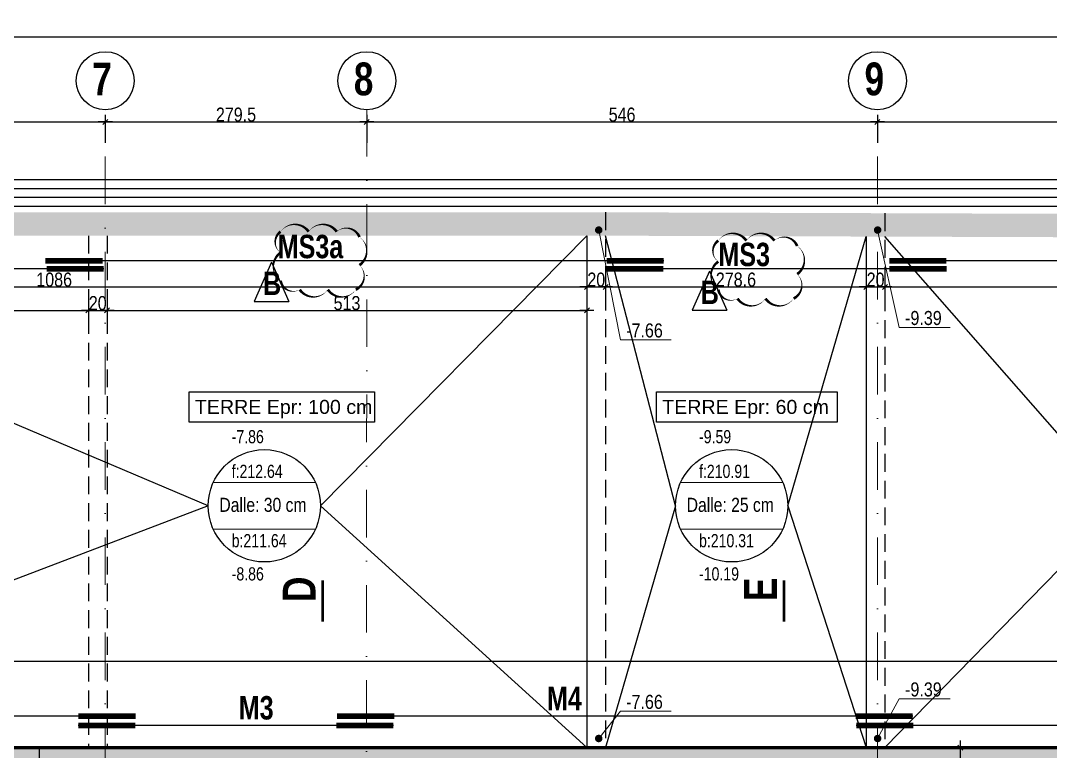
# Model space of a CAD drawing. Header units: millimetres. Extents: x -22 to 27383, y -3644 to 590.
# Drawn here: x 18424 to 19525, y -246 to 535 of the extents above; entities that cross this region are included whole.
import ezdxf
from ezdxf.enums import TextEntityAlignment as Align

# ---------------------------------------------------------------- set-up
doc = ezdxf.new("R2010")
doc.units = ezdxf.units.MM
doc.linetypes.add('CACHEX2', pattern=[19.05, 12.7, -6.35])
doc.linetypes.add('TIRETPTX2', pattern=[50.8, 25.4, -12.7, 0, -12.7])
for name, color, linetype in [('01_cote_gen', 4, 'Continuous'), ('01_linteaux', 2, 'Continuous'), ('01_murs_sup', 2, 'CACHEX2'), ('01_poch_murs', 253, 'Continuous'), ('01_texte', 230, 'Continuous'), ('AA_COTES', 2, 'Continuous')]:
    doc.layers.add(name, color=color, linetype=linetype)
doc.layers.add('01_murs_coup', color=5, linetype='Continuous', lineweight=60)
doc.layers.add('01_tram_axes', color=2, linetype='TIRETPTX2', lineweight=9)
doc.styles.add('Arial Narrow', font='ARIALN.TTF')
doc.styles.add('Eurostile', font='')
doc.styles.add('impact', font='impact.ttf')
doc.styles.add('MATTE_TXT', font='arial.ttf')
doc.styles.add('STYLE2', font='ARIALN.TTF')
doc.styles.get('Eurostile').set_extended_font_data('Eurostile')
doc.dimstyles.new('JB50', dxfattribs={"dimscale": 0.1, "dimtxt": 150, "dimasz": 15, "dimexe": 0.1, "dimexo": 0.1, "dimgap": 0.09, "dimtad": 1, "dimdec": 1, "dimdsep": 46, "dimtxsty": 'STYLE2', "dimblk1": 'BOND_G', "dimblk2": 'BOND_D', "dimsah": 1, "dimcen": 1.5, "dimdle": 0.01, "dimse1": 1, "dimse2": 1, "dimclrd": 4, "dimclre": 2, "dimclrt": 6, "dimazin": 2, "dimtfac": 2.333333, "dimtdec": 1, "dimtix": 1, "dimtmove": 2, "dimatfit": 3, "dimldrblk": 'BOND_G', "dimfxl": 1, "dimtolj": 1, "dimtzin": 0, "dimarcsym": 0})
pattern_1 = [(180, (2724.631, -511.1), (-2e-15, -9.525), [])]

# ---------------------------------------------------------------- blocks, each defined once
blk = doc.blocks.new('BOND_G')
at = {"layer": 'AA_COTES', "color": 0}
for p, q in [((0, -5), (0, 15)), ((5, 0), (-5, 0)), ((1.77, 1.77), (-1.77, -1.77))]:
    blk.add_line(p, q, dxfattribs=at)
blk = doc.blocks.new('BOND_D')
at = {"layer": 'AA_COTES', "color": 0}
for p, q in [((5, 0), (-5, 0)), ((-1.77, -1.77), (1.77, 1.77)), ((0, 5), (0, -15))]:
    blk.add_line(p, q, dxfattribs=at)
blk = doc.blocks.new('*D567')
at = {"layer": '01_cote_gen', "color": 4, "lineweight": -2, "transparency": 16777216}
blk.add_line((19341.8, 426.7), (19872.8, 426.7), dxfattribs=at)
at = {"layer": 'Defpoints', "color": 0, "transparency": 16777216}
for p in [(19340.3, 437), (19874.3, 437), (19874.3, 426.7)]:
    blk.add_point(p, dxfattribs=at)
at = {"layer": '01_cote_gen', "color": 4, "lineweight": -2, "transparency": 16777216, "xscale": 1.5, "yscale": 1.5, "zscale": 1.5, "rotation": 180}
blk.add_blockref('BOND_G', (19340.3, 426.7), dxfattribs=at)
at = {"layer": '01_cote_gen', "color": 4, "lineweight": -2, "transparency": 16777216, "xscale": 1.5, "yscale": 1.5, "zscale": 1.5}
blk.add_blockref('BOND_D', (19874.3, 426.7), dxfattribs=at)
at = {"layer": '01_cote_gen', "color": 6, "transparency": 16777216, "insert": (19607.3, 434.4), "char_height": 15, "attachment_point": 5, "style": 'STYLE2'}
blk.add_mtext('\\A1;534', dxfattribs=at)
blk = doc.blocks.new('*D568')
at = {"layer": '01_cote_gen', "color": 4, "lineweight": -2, "transparency": 16777216}
blk.add_line((18795.8, 426.7), (19338.8, 426.7), dxfattribs=at)
at = {"layer": 'Defpoints', "color": 0, "transparency": 16777216}
for p in [(19340.3, 426.7), (18794.3, 404.2), (19340.3, 397.5)]:
    blk.add_point(p, dxfattribs=at)
at = {"layer": '01_cote_gen', "color": 4, "lineweight": -2, "transparency": 16777216, "xscale": 1.5, "yscale": 1.5, "zscale": 1.5, "rotation": 180}
blk.add_blockref('BOND_G', (18794.3, 426.7), dxfattribs=at)
at = {"layer": '01_cote_gen', "color": 4, "lineweight": -2, "transparency": 16777216, "xscale": 1.5, "yscale": 1.5, "zscale": 1.5}
blk.add_blockref('BOND_D', (19340.3, 426.7), dxfattribs=at)
at = {"layer": '01_cote_gen', "color": 6, "transparency": 16777216, "insert": (19067.3, 434.4), "char_height": 15, "attachment_point": 5, "style": 'STYLE2'}
blk.add_mtext('\\A1;546', dxfattribs=at)
blk = doc.blocks.new('*D1461')
at = {"layer": '01_cote_gen', "color": 4, "lineweight": -2, "transparency": 16777216}
blk.add_line((17937.3, 426.7), (18513.3, 426.7), dxfattribs=at)
at = {"layer": 'Defpoints', "color": 0, "transparency": 16777216}
for p in [(18514.8, 426.7), (17935.8, 340.7), (18514.8, 340.7)]:
    blk.add_point(p, dxfattribs=at)
at = {"layer": '01_cote_gen', "color": 4, "lineweight": -2, "transparency": 16777216, "xscale": 1.5, "yscale": 1.5, "zscale": 1.5, "rotation": 180}
blk.add_blockref('BOND_G', (17935.8, 426.7), dxfattribs=at)
at = {"layer": '01_cote_gen', "color": 4, "lineweight": -2, "transparency": 16777216, "xscale": 1.5, "yscale": 1.5, "zscale": 1.5}
blk.add_blockref('BOND_D', (18514.8, 426.7), dxfattribs=at)
at = {"layer": '01_cote_gen', "color": 6, "transparency": 16777216, "insert": (18225.3, 434.4), "char_height": 15, "attachment_point": 5, "style": 'STYLE2'}
blk.add_mtext('\\A1;579', dxfattribs=at)
blk = doc.blocks.new('*D1463')
at = {"layer": '01_cote_gen', "color": 4, "lineweight": -2, "transparency": 16777216}
blk.add_line((18516.3, 426.7), (18792.8, 426.7), dxfattribs=at)
at = {"layer": 'Defpoints', "color": 0, "transparency": 16777216}
for p in [(18794.3, 426.7), (18514.8, 414.7), (18794.3, 414.7)]:
    blk.add_point(p, dxfattribs=at)
at = {"layer": '01_cote_gen', "color": 4, "lineweight": -2, "transparency": 16777216, "xscale": 1.5, "yscale": 1.5, "zscale": 1.5, "rotation": 180}
blk.add_blockref('BOND_G', (18514.8, 426.7), dxfattribs=at)
at = {"layer": '01_cote_gen', "color": 4, "lineweight": -2, "transparency": 16777216, "xscale": 1.5, "yscale": 1.5, "zscale": 1.5}
blk.add_blockref('BOND_D', (18794.3, 426.7), dxfattribs=at)
at = {"layer": '01_cote_gen', "color": 6, "transparency": 16777216, "insert": (18654.5, 434.4), "char_height": 15, "attachment_point": 5, "style": 'STYLE2'}
blk.add_mtext('\\A1;279.5', dxfattribs=at)
blk = doc.blocks.new('*D1593')
at = {"layer": '01_cote_gen', "color": 4, "lineweight": -2, "transparency": 16777216}
blk.add_line((19428.9, -243.3), (19428.9, -265.3), dxfattribs=at)
at = {"layer": 'Defpoints', "color": 0, "transparency": 16777216}
for p in [(19436.2, -241.8), (19428.9, -266.8), (19436.2, -266.8)]:
    blk.add_point(p, dxfattribs=at)
at = {"layer": '01_cote_gen', "color": 4, "lineweight": -2, "transparency": 16777216, "xscale": 1.5, "yscale": 1.5, "zscale": 1.5}
for name, p, rotation in [('BOND_G', (19428.9, -241.8), 90), ('BOND_D', (19428.9, -266.8), 270)]:
    blk.add_blockref(name, p, dxfattribs=dict(at, rotation=rotation))
at = {"layer": '01_cote_gen', "color": 6, "transparency": 16777216, "insert": (19443.5, -287.5), "char_height": 15, "attachment_point": 5, "rotation": 90, "style": 'STYLE2'}
blk.add_mtext('\\A1;25', dxfattribs=at)
blk = doc.blocks.new('*D1608')
at = {"layer": '01_cote_gen', "color": 4, "lineweight": -2, "transparency": 16777216}
blk.add_line((17929.2, -149.4), (21526.8, -149.4), dxfattribs=at)
at = {"layer": 'Defpoints', "color": 0, "transparency": 16777216}
for p in [(21528.3, -149.4), (17927.7, -171.9), (21528.3, -241.8)]:
    blk.add_point(p, dxfattribs=at)
at = {"layer": '01_cote_gen', "color": 4, "lineweight": -2, "transparency": 16777216, "xscale": 1.5, "yscale": 1.5, "zscale": 1.5, "rotation": 180}
blk.add_blockref('BOND_G', (17927.7, -149.4), dxfattribs=at)
at = {"layer": '01_cote_gen', "color": 4, "lineweight": -2, "transparency": 16777216, "xscale": 1.5, "yscale": 1.5, "zscale": 1.5}
blk.add_blockref('BOND_D', (21528.3, -149.4), dxfattribs=at)
at = {"layer": '01_cote_gen', "color": 6, "transparency": 16777216, "insert": (19728, -141.8), "char_height": 15, "attachment_point": 5, "style": 'STYLE2'}
blk.add_mtext('\\A1;3600.5', dxfattribs=at)
blk = doc.blocks.new('*D1845')
at = {"layer": '01_cote_gen', "color": 4, "lineweight": -2, "transparency": 16777216}
blk.add_line((19031.2, 250.4), (19048.2, 250.4), dxfattribs=at)
at = {"layer": 'Defpoints', "color": 0, "transparency": 16777216}
for p in [(19049.7, 250.4), (19049.7, 207.1), (19029.7, 186.8)]:
    blk.add_point(p, dxfattribs=at)
at = {"layer": '01_cote_gen', "color": 4, "lineweight": -2, "transparency": 16777216, "xscale": 1.5, "yscale": 1.5, "zscale": 1.5, "rotation": 180}
blk.add_blockref('BOND_G', (19029.7, 250.4), dxfattribs=at)
at = {"layer": '01_cote_gen', "color": 4, "lineweight": -2, "transparency": 16777216, "xscale": 1.5, "yscale": 1.5, "zscale": 1.5}
blk.add_blockref('BOND_D', (19049.7, 250.4), dxfattribs=at)
at = {"layer": '01_cote_gen', "color": 6, "lineweight": 0, "transparency": 16777216, "insert": (19039.7, 258.1), "char_height": 15, "attachment_point": 5, "style": 'STYLE2'}
blk.add_mtext('\\A1;20', dxfattribs=at)
blk = doc.blocks.new('*D1846')
at = {"layer": '01_cote_gen', "color": 4, "lineweight": -2, "transparency": 16777216}
blk.add_line((19051.2, 250.4), (19326.8, 250.4), dxfattribs=at)
at = {"layer": 'Defpoints', "color": 0, "transparency": 16777216}
for p in [(19328.3, 250.4), (19049.7, 207.1), (19328.3, 207.9)]:
    blk.add_point(p, dxfattribs=at)
at = {"layer": '01_cote_gen', "color": 4, "lineweight": -2, "transparency": 16777216, "xscale": 1.5, "yscale": 1.5, "zscale": 1.5, "rotation": 180}
blk.add_blockref('BOND_G', (19049.7, 250.4), dxfattribs=at)
at = {"layer": '01_cote_gen', "color": 4, "lineweight": -2, "transparency": 16777216, "xscale": 1.5, "yscale": 1.5, "zscale": 1.5}
blk.add_blockref('BOND_D', (19328.3, 250.4), dxfattribs=at)
at = {"layer": '01_cote_gen', "color": 6, "lineweight": 0, "transparency": 16777216, "insert": (19189, 258.1), "char_height": 15, "attachment_point": 5, "style": 'STYLE2'}
blk.add_mtext('\\A1;278.6', dxfattribs=at)
blk = doc.blocks.new('*D1847')
at = {"layer": '01_cote_gen', "color": 4, "lineweight": -2, "transparency": 16777216}
blk.add_line((19329.8, 250.4), (19346.8, 250.4), dxfattribs=at)
at = {"layer": 'Defpoints', "color": 0, "transparency": 16777216}
for p in [(19348.3, 250.4), (19348.3, 211.2), (19328.3, 207.9)]:
    blk.add_point(p, dxfattribs=at)
at = {"layer": '01_cote_gen', "color": 4, "lineweight": -2, "transparency": 16777216, "xscale": 1.5, "yscale": 1.5, "zscale": 1.5, "rotation": 180}
blk.add_blockref('BOND_G', (19328.3, 250.4), dxfattribs=at)
at = {"layer": '01_cote_gen', "color": 4, "lineweight": -2, "transparency": 16777216, "xscale": 1.5, "yscale": 1.5, "zscale": 1.5}
blk.add_blockref('BOND_D', (19348.3, 250.4), dxfattribs=at)
at = {"layer": '01_cote_gen', "color": 6, "lineweight": 0, "transparency": 16777216, "insert": (19338.3, 258.1), "char_height": 15, "attachment_point": 5, "style": 'STYLE2'}
blk.add_mtext('\\A1;20', dxfattribs=at)
blk = doc.blocks.new('*D1865')
at = {"layer": '01_cote_gen', "color": 4, "lineweight": -2, "transparency": 16777216}
blk.add_line((19349.8, 250.4), (19959.8, 250.4), dxfattribs=at)
at = {"layer": 'Defpoints', "color": 0, "transparency": 16777216}
for p in [(19348.3, 242.9), (19961.3, 250.4), (19961.3, 227.9)]:
    blk.add_point(p, dxfattribs=at)
at = {"layer": '01_cote_gen', "color": 4, "lineweight": -2, "transparency": 16777216, "xscale": 1.5, "yscale": 1.5, "zscale": 1.5, "rotation": 180}
blk.add_blockref('BOND_G', (19348.3, 250.4), dxfattribs=at)
at = {"layer": '01_cote_gen', "color": 4, "lineweight": -2, "transparency": 16777216, "xscale": 1.5, "yscale": 1.5, "zscale": 1.5}
blk.add_blockref('BOND_D', (19961.3, 250.4), dxfattribs=at)
at = {"layer": '01_cote_gen', "color": 6, "transparency": 16777216, "insert": (19654.8, 258.1), "char_height": 15, "attachment_point": 5, "style": 'STYLE2'}
blk.add_mtext('\\A1;613', dxfattribs=at)
blk = doc.blocks.new('*D1866')
at = {"layer": '01_cote_gen', "color": 4, "lineweight": -2, "transparency": 16777216}
blk.add_line((17945.2, 250.4), (19028.2, 250.4), dxfattribs=at)
at = {"layer": 'Defpoints', "color": 0, "transparency": 16777216}
for p in [(19029.7, 250.4), (17943.7, 228), (19029.7, 215.1)]:
    blk.add_point(p, dxfattribs=at)
at = {"layer": '01_cote_gen', "color": 4, "lineweight": -2, "transparency": 16777216, "xscale": 1.5, "yscale": 1.5, "zscale": 1.5, "rotation": 180}
blk.add_blockref('BOND_G', (17943.7, 250.4), dxfattribs=at)
at = {"layer": '01_cote_gen', "color": 4, "lineweight": -2, "transparency": 16777216, "xscale": 1.5, "yscale": 1.5, "zscale": 1.5}
blk.add_blockref('BOND_D', (19029.7, 250.4), dxfattribs=at)
at = {"layer": '01_cote_gen', "color": 6, "transparency": 16777216, "insert": (18460.1, 258.1), "char_height": 15, "attachment_point": 5, "style": 'STYLE2'}
blk.add_mtext('\\A1;1086', dxfattribs=at)
blk = doc.blocks.new('*D1867')
at = {"layer": '01_cote_gen', "color": 4, "lineweight": -2, "transparency": 16777216}
blk.add_line((17945.2, 225.3), (18495.2, 225.3), dxfattribs=at)
at = {"layer": 'Defpoints', "color": 0, "transparency": 16777216}
for p in [(18496.7, 225.3), (17943.7, 210.7), (18496.7, 210.7)]:
    blk.add_point(p, dxfattribs=at)
at = {"layer": '01_cote_gen', "color": 4, "lineweight": -2, "transparency": 16777216, "xscale": 1.5, "yscale": 1.5, "zscale": 1.5, "rotation": 180}
blk.add_blockref('BOND_G', (17943.7, 225.3), dxfattribs=at)
at = {"layer": '01_cote_gen', "color": 4, "lineweight": -2, "transparency": 16777216, "xscale": 1.5, "yscale": 1.5, "zscale": 1.5}
blk.add_blockref('BOND_D', (18496.7, 225.3), dxfattribs=at)
at = {"layer": '01_cote_gen', "color": 6, "transparency": 16777216, "insert": (18220.2, 233), "char_height": 15, "attachment_point": 5, "style": 'STYLE2'}
blk.add_mtext('\\A1;553', dxfattribs=at)
blk = doc.blocks.new('*D1868')
at = {"layer": '01_cote_gen', "color": 4, "lineweight": -2, "transparency": 16777216}
blk.add_line((18498.2, 225.3), (18515.2, 225.3), dxfattribs=at)
at = {"layer": 'Defpoints', "color": 0, "transparency": 16777216}
for p in [(18516.7, 225.3), (18496.7, 217.8), (18516.7, 217.8)]:
    blk.add_point(p, dxfattribs=at)
at = {"layer": '01_cote_gen', "color": 4, "lineweight": -2, "transparency": 16777216, "xscale": 1.5, "yscale": 1.5, "zscale": 1.5, "rotation": 180}
blk.add_blockref('BOND_G', (18496.7, 225.3), dxfattribs=at)
at = {"layer": '01_cote_gen', "color": 4, "lineweight": -2, "transparency": 16777216, "xscale": 1.5, "yscale": 1.5, "zscale": 1.5}
blk.add_blockref('BOND_D', (18516.7, 225.3), dxfattribs=at)
at = {"layer": '01_cote_gen', "color": 6, "transparency": 16777216, "insert": (18506.7, 233), "char_height": 15, "attachment_point": 5, "style": 'STYLE2'}
blk.add_mtext('\\A1;20', dxfattribs=at)
blk = doc.blocks.new('*D1869')
at = {"layer": '01_cote_gen', "color": 4, "lineweight": -2, "transparency": 16777216}
blk.add_line((18518.2, 225.3), (19028.2, 225.3), dxfattribs=at)
at = {"layer": 'Defpoints', "color": 0, "transparency": 16777216}
for p in [(19029.7, 225.3), (18516.7, 217.8), (19029.7, 217.8)]:
    blk.add_point(p, dxfattribs=at)
at = {"layer": '01_cote_gen', "color": 4, "lineweight": -2, "transparency": 16777216, "xscale": 1.5, "yscale": 1.5, "zscale": 1.5, "rotation": 180}
blk.add_blockref('BOND_G', (18516.7, 225.3), dxfattribs=at)
at = {"layer": '01_cote_gen', "color": 4, "lineweight": -2, "transparency": 16777216, "xscale": 1.5, "yscale": 1.5, "zscale": 1.5}
blk.add_blockref('BOND_D', (19029.7, 225.3), dxfattribs=at)
at = {"layer": '01_cote_gen', "color": 6, "transparency": 16777216, "insert": (18773.2, 233), "char_height": 15, "attachment_point": 5, "style": 'STYLE2'}
blk.add_mtext('\\A1;513', dxfattribs=at)
blk = doc.blocks.new('*D2334')
at = {"layer": '01_cote_gen', "color": 4, "lineweight": -2, "transparency": 16777216}
blk.add_line((17929.1, 517.4), (21526.8, 517.4), dxfattribs=at)
at = {"layer": 'Defpoints', "color": 0, "transparency": 16777216}
for p in [(21528.3, 517.4), (17927.6, 329.5), (21528.3, 328.3)]:
    blk.add_point(p, dxfattribs=at)
at = {"layer": '01_cote_gen', "color": 4, "lineweight": -2, "transparency": 16777216, "xscale": 1.5, "yscale": 1.5, "zscale": 1.5, "rotation": 180}
blk.add_blockref('BOND_G', (17927.6, 517.4), dxfattribs=at)
at = {"layer": '01_cote_gen', "color": 4, "lineweight": -2, "transparency": 16777216, "xscale": 1.5, "yscale": 1.5, "zscale": 1.5}
blk.add_blockref('BOND_D', (21528.3, 517.4), dxfattribs=at)
at = {"layer": '01_cote_gen', "color": 6, "lineweight": 0, "transparency": 16777216, "insert": (19727.9, 525.1), "char_height": 15, "attachment_point": 5, "style": 'STYLE2'}
blk.add_mtext('\\A1;3600.7', dxfattribs=at)

msp = doc.modelspace()

# ---------------------------------------------------------------- hatches: boundary and pattern name
at = {"layer": '01_murs_sup'}
h = msp.add_hatch(dxfattribs=at)
h.set_pattern_fill('DASH', color=256, scale=2.5, angle=135)
h.set_pattern_definition([(135, (6005.65, 12291.881), (-11.22532, 9e-16), [7.9375, -7.9375])])
h.paths.add_polyline_path([(20031.08, -241.83), (18444.28, -241.83), (18444.28, -266.83), (18504.55, -266.83), (18504.55, -771.83), (18524.55, -771.83), (18524.55, -266.83), (18784.28, -266.83), (18784.28, -771.83), (18804.28, -771.83), (18804.28, -266.83), (19330.28, -266.83), (19330.28, -771.83), (19350.28, -771.83), (19350.28, -266.83), (19864.28, -266.83), (19864.28, -771.83), (19884.28, -771.83), (19884.28, -266.83), (20031.08, -266.83)])
at = {"layer": '01_poch_murs'}
h = msp.add_hatch(dxfattribs=at)
h.set_pattern_fill('ANSI31', color=256, scale=3, angle=135)
h.set_pattern_definition([(180, (2724.631, -511.1), (-2e-15, -9.525), [])])
h.paths.add_polyline_path([(17917.68, 372.66), (17338.69, 370.16), (17338.69, 328.43), (17711.73, 331.06), (17917.68, 331.48)])
h.paths.add_polyline_path([(17935.69, 372.74), (17917.68, 372.66), (17917.68, 331.48), (17935.69, 331.52)])
h.paths.add_polyline_path([(18514.69, 373.87), (18287.73, 374.26), (17935.69, 372.74), (17935.69, 331.52), (18219.73, 332.1), (18514.69, 332.1)])
h.paths.add_polyline_path([(18794.28, 373.4), (18514.69, 373.87), (18514.69, 332.1), (18794.28, 332.1)])
h.paths.add_polyline_path([(19340.28, 372.48), (18794.28, 373.4), (18794.28, 332.1), (19054.9, 332.1), (19340.28, 331.16)])
h.paths.add_polyline_path([(19874.28, 371.57), (19340.28, 372.48), (19340.28, 331.16), (19874.28, 329.4)])
h.paths.add_polyline_path([(20154.28, 371.1), (19874.28, 371.57), (19874.28, 329.4), (19892.63, 329.34), (20154.28, 329.54)])
h.paths.add_polyline_path([(20769.58, 370.06), (20154.28, 371.1), (20154.28, 329.54), (20769.58, 329.99)])
h.paths.add_polyline_path([(20917.28, 369.81), (20769.58, 370.06), (20769.58, 329.99), (20917.28, 330.1)])
h.paths.add_polyline_path([(21520.28, 370.24), (21131.34, 369.44), (20917.28, 369.81), (20917.28, 330.1), (20968.94, 330.14), (21520.28, 330.33)])
h.paths.add_polyline_path([(22134.28, 371.49), (21538.28, 370.28), (21538.28, 330.34), (22134.28, 330.55)])
h.paths.add_polyline_path([(21538.28, 370.28), (21520.28, 370.24), (21520.28, 330.33), (21538.28, 330.34)])
h.paths.add_polyline_path([(22184.28, 371.6), (22134.28, 371.49), (22134.28, 330.55), (22184.28, 330.57)])
h.paths.add_polyline_path([(22558.28, 372.22), (22487.23, 372.22), (22184.28, 371.6), (22184.28, 330.57), (22558.28, 330.7)])
h.paths.add_polyline_path([(23158.24, 371.89), (22905.73, 372.22), (22558.28, 372.22), (22558.28, 330.7), (22914.82, 330.82), (23158.24, 329.66)])
h.paths.add_polyline_path([(23668.24, 371.22), (23158.24, 371.89), (23158.24, 329.66), (23668.24, 327.23)])
h.paths.add_polyline_path([(23845.87, 370.99), (23668.24, 371.22), (23668.24, 327.23), (23845.74, 326.39)])
h.paths.add_polyline_path([(19582.54, 340.69), (19746.3, 340.69), (19746.3, 363.96), (19582.54, 363.96)], flags=24)
h.paths.add_polyline_path([(22293.75, 340.69), (22457.51, 340.69), (22457.51, 363.96), (22293.75, 363.96)], flags=24)
h = msp.add_hatch(dxfattribs=at)
h.set_pattern_fill('ANSI31', color=256, scale=3, angle=135)
h.set_pattern_definition([(180, (2724.631, -511.1), (-2e-15, -9.525), [])])
h.paths.add_polyline_path([(17917.68, 372.66), (17338.69, 370.16), (17338.69, 328.43), (17711.73, 331.06), (17917.68, 331.48)])
h.paths.add_polyline_path([(17935.69, 372.74), (17917.68, 372.66), (17917.68, 331.48), (17935.69, 331.52)])
h.paths.add_polyline_path([(18514.69, 373.87), (18287.73, 374.26), (17935.69, 372.74), (17935.69, 331.52), (18219.73, 332.1), (18514.69, 332.1)])
h.paths.add_polyline_path([(18794.28, 373.4), (18514.69, 373.87), (18514.69, 332.1), (18794.28, 332.1)])
h.paths.add_polyline_path([(19340.28, 372.48), (18794.28, 373.4), (18794.28, 332.1), (19054.9, 332.1), (19340.28, 331.16)])
h.paths.add_polyline_path([(19874.28, 371.57), (19340.28, 372.48), (19340.28, 331.16), (19874.28, 329.4)])
h.paths.add_polyline_path([(20154.28, 371.1), (19874.28, 371.57), (19874.28, 329.4), (19892.63, 329.34), (20154.28, 329.54)])
h.paths.add_polyline_path([(20769.58, 370.06), (20154.28, 371.1), (20154.28, 329.54), (20769.58, 329.99)])
h.paths.add_polyline_path([(20917.28, 369.81), (20769.58, 370.06), (20769.58, 329.99), (20917.28, 330.1)])
h.paths.add_polyline_path([(21520.28, 370.24), (21131.34, 369.44), (20917.28, 369.81), (20917.28, 330.1), (20968.94, 330.14), (21520.28, 330.33)])
h.paths.add_polyline_path([(22134.28, 371.49), (21538.28, 370.28), (21538.28, 330.34), (22134.28, 330.55)])
h.paths.add_polyline_path([(21538.28, 370.28), (21520.28, 370.24), (21520.28, 330.33), (21538.28, 330.34)])
h.paths.add_polyline_path([(22184.28, 371.6), (22134.28, 371.49), (22134.28, 330.55), (22184.28, 330.57)])
h.paths.add_polyline_path([(22558.28, 372.22), (22487.23, 372.22), (22184.28, 371.6), (22184.28, 330.57), (22558.28, 330.7)])
h.paths.add_polyline_path([(23158.24, 371.89), (22905.73, 372.22), (22558.28, 372.22), (22558.28, 330.7), (22914.82, 330.82), (23158.24, 329.66)])
h.paths.add_polyline_path([(23668.24, 371.22), (23158.24, 371.89), (23158.24, 329.66), (23668.24, 327.23)])
h.paths.add_polyline_path([(23845.87, 370.99), (23668.24, 371.22), (23668.24, 327.23), (23845.74, 326.39)])
h.paths.add_polyline_path([(19582.54, 340.69), (19746.3, 340.69), (19746.3, 363.96), (19582.54, 363.96)], flags=24)
h.paths.add_polyline_path([(22293.75, 340.69), (22457.51, 340.69), (22457.51, 363.96), (22293.75, 363.96)], flags=24)
h = msp.add_hatch(dxfattribs=at)
h.set_pattern_fill('ANSI31', color=256, scale=3, angle=135)
h.set_pattern_definition(pattern_1)
h.paths.add_polyline_path([(17917.68, 372.66), (17338.69, 370.16), (17338.69, 328.43), (17711.73, 331.06), (17917.68, 331.48)])
h.paths.add_polyline_path([(17935.69, 372.74), (17917.68, 372.66), (17917.68, 331.48), (17935.69, 331.52)])
h.paths.add_polyline_path([(18514.69, 373.87), (18287.73, 374.26), (17935.69, 372.74), (17935.69, 331.52), (18219.73, 332.1), (18514.69, 332.1)])
h.paths.add_polyline_path([(18794.28, 373.4), (18514.69, 373.87), (18514.69, 332.1), (18794.28, 332.1)])
h.paths.add_polyline_path([(19340.28, 372.48), (18794.28, 373.4), (18794.28, 332.1), (19054.9, 332.1), (19340.28, 331.16)])
h.paths.add_polyline_path([(19874.28, 371.57), (19340.28, 372.48), (19340.28, 331.16), (19874.28, 329.4)])
h.paths.add_polyline_path([(20154.28, 371.1), (19874.28, 371.57), (19874.28, 329.4), (19892.63, 329.34), (20154.28, 329.54)])
h.paths.add_polyline_path([(20769.58, 370.06), (20154.28, 371.1), (20154.28, 329.54), (20769.58, 329.99)])
h.paths.add_polyline_path([(20917.28, 369.81), (20769.58, 370.06), (20769.58, 329.99), (20917.28, 330.1)])
h.paths.add_polyline_path([(21520.28, 370.24), (21131.34, 369.44), (20917.28, 369.81), (20917.28, 330.1), (20968.94, 330.14), (21520.28, 330.33)])
h.paths.add_polyline_path([(22134.28, 371.49), (21538.28, 370.28), (21538.28, 330.34), (22134.28, 330.55)])
h.paths.add_polyline_path([(21538.28, 370.28), (21520.28, 370.24), (21520.28, 330.33), (21538.28, 330.34)])
h.paths.add_polyline_path([(22184.28, 371.6), (22134.28, 371.49), (22134.28, 330.55), (22184.28, 330.57)])
h.paths.add_polyline_path([(22558.28, 372.22), (22487.23, 372.22), (22184.28, 371.6), (22184.28, 330.57), (22558.28, 330.7)])
h.paths.add_polyline_path([(23158.24, 371.89), (22905.73, 372.22), (22558.28, 372.22), (22558.28, 330.7), (22914.82, 330.82), (23158.24, 329.66)])
h.paths.add_polyline_path([(23668.24, 371.22), (23158.24, 371.89), (23158.24, 329.66), (23668.24, 327.23)])
h.paths.add_polyline_path([(23845.87, 370.99), (23668.24, 371.22), (23668.24, 327.23), (23845.74, 326.39)])
h.paths.add_polyline_path([(19582.54, 340.69), (19746.3, 340.69), (19746.3, 363.96), (19582.54, 363.96)], flags=24)
h.paths.add_polyline_path([(22293.75, 340.69), (22457.51, 340.69), (22457.51, 363.96), (22293.75, 363.96)], flags=24)
h = msp.add_hatch(dxfattribs=at)
h.set_pattern_fill('ANSI31', color=256, scale=3, angle=135)
h.set_pattern_definition(pattern_1)
h.paths.add_polyline_path([(17917.68, 372.66), (17338.69, 370.16), (17338.69, 328.43), (17711.73, 331.06), (17917.68, 331.48)])
h.paths.add_polyline_path([(17935.69, 372.74), (17917.68, 372.66), (17917.68, 331.48), (17935.69, 331.52)])
h.paths.add_polyline_path([(18514.69, 373.87), (18287.73, 374.26), (17935.69, 372.74), (17935.69, 331.52), (18219.73, 332.1), (18514.69, 332.1)])
h.paths.add_polyline_path([(18794.28, 373.4), (18514.69, 373.87), (18514.69, 332.1), (18794.28, 332.1)])
h.paths.add_polyline_path([(19340.28, 372.48), (18794.28, 373.4), (18794.28, 332.1), (19054.9, 332.1), (19340.28, 331.16)])
h.paths.add_polyline_path([(19874.28, 371.57), (19340.28, 372.48), (19340.28, 331.16), (19874.28, 329.4)])
h.paths.add_polyline_path([(20154.28, 371.1), (19874.28, 371.57), (19874.28, 329.4), (19892.63, 329.34), (20154.28, 329.54)])
h.paths.add_polyline_path([(20769.58, 370.06), (20154.28, 371.1), (20154.28, 329.54), (20769.58, 329.99)])
h.paths.add_polyline_path([(20917.28, 369.81), (20769.58, 370.06), (20769.58, 329.99), (20917.28, 330.1)])
h.paths.add_polyline_path([(21520.28, 370.24), (21131.34, 369.44), (20917.28, 369.81), (20917.28, 330.1), (20968.94, 330.14), (21520.28, 330.33)])
h.paths.add_polyline_path([(22134.28, 371.49), (21538.28, 370.28), (21538.28, 330.34), (22134.28, 330.55)])
h.paths.add_polyline_path([(21538.28, 370.28), (21520.28, 370.24), (21520.28, 330.33), (21538.28, 330.34)])
h.paths.add_polyline_path([(22184.28, 371.6), (22134.28, 371.49), (22134.28, 330.55), (22184.28, 330.57)])
h.paths.add_polyline_path([(22558.28, 372.22), (22487.23, 372.22), (22184.28, 371.6), (22184.28, 330.57), (22558.28, 330.7)])
h.paths.add_polyline_path([(23158.24, 371.89), (22905.73, 372.22), (22558.28, 372.22), (22558.28, 330.7), (22914.82, 330.82), (23158.24, 329.66)])
h.paths.add_polyline_path([(23668.24, 371.22), (23158.24, 371.89), (23158.24, 329.66), (23668.24, 327.23)])
h.paths.add_polyline_path([(23845.87, 370.99), (23668.24, 371.22), (23668.24, 327.23), (23845.74, 326.39)])
h.paths.add_polyline_path([(19582.54, 340.69), (19746.3, 340.69), (19746.3, 363.96), (19582.54, 363.96)], flags=24)
h.paths.add_polyline_path([(22293.75, 340.69), (22457.51, 340.69), (22457.51, 363.96), (22293.75, 363.96)], flags=24)
h = msp.add_hatch(color=256, dxfattribs=at)
h.dxf.hatch_style = 1
h.paths.add_polyline_path([(21528.27, 328.33), (20968.94, 328.14), (19892.63, 327.34), (19054.9, 330.1), (18219.74, 330.1), (17927.57, 329.5), (17927.62, 304.5), (18219.76, 305.1), (19054.86, 305.1), (19892.59, 302.34), (20968.96, 303.14), (21528.28, 303.33)])
h = msp.add_hatch(color=256, dxfattribs=at)
h.dxf.hatch_style = 1
h.paths.add_polyline_path([(21528.27, 328.33), (20968.94, 328.14), (19892.63, 327.34), (19054.9, 330.1), (18219.74, 330.1), (17927.57, 329.5), (17927.62, 304.5), (18219.76, 305.1), (19054.86, 305.1), (19892.59, 302.34), (20968.96, 303.14), (21528.28, 303.33)])
h = msp.add_hatch(color=256, dxfattribs=at)
h.dxf.hatch_style = 1
h.paths.add_polyline_path([(20164.76, -241.83), (17927.75, -241.84), (17927.75, -691.83), (17947.75, -691.83), (17947.75, -266.84), (18504.76, -266.83), (18504.76, -691.83), (18524.76, -691.83), (18524.76, -266.83), (18784.76, -266.83), (18784.76, -691.83), (18804.76, -691.83), (18804.76, -266.83), (19329.76, -266.83), (19329.76, -691.83), (19349.76, -691.83), (19349.76, -266.83), (19864.76, -266.83), (19864.76, -691.83), (19884.76, -691.83), (19884.76, -266.83), (20144.76, -266.83), (20144.76, -690.83), (20164.76, -690.83)])

# ---------------------------------------------------------------- linework, layer by layer
at = {"layer": '01_linteaux', "linetype": 'CACHEX2', "ltscale": 1.5}
for p, q in [((19049.72, 330.1), (19049.72, -241.83)), ((19348.28, 329.13), (19348.28, -241.83)), ((18496.7, 305.08), (18496.7, -241.86)), ((18516.7, 305.08), (18516.7, -241.86))]:
    msp.add_line(p, q, dxfattribs=at)
at = {"layer": '01_linteaux'}
for p, q in [((19029.72, 305.1), (19029.72, -241.83)), ((19328.28, 304.2), (19328.28, -241.83))]:
    msp.add_line(p, q, dxfattribs=at)
at = {"layer": '01_murs_coup', "linetype": 'Continuous', "lineweight": 5}
for p, q in [((18630.29, 41.59), (18739.31, 41.59)), ((18630.29, 41.59), (18739.31, 41.59)), ((19129.93, 41.59), (19238.95, 41.59)), ((18630.29, -8.55), (18739.31, -8.55)), ((18630.29, -8.55), (18739.31, -8.55)), ((19129.93, -8.55), (19238.95, -8.55))]:
    msp.add_line(p, q, dxfattribs=at)
at = {"layer": '01_murs_coup'}
msp.add_line((17927.75, -241.84), (20164.76, -241.83), dxfattribs=at)
at = {"layer": '01_murs_sup', "ltscale": 2}
for p, q in [((18444.28, -266.83), (18444.28, -241.83)), ((18444.28, -241.83), (20031.08, -241.83))]:
    msp.add_line(p, q, dxfattribs=at)
at = {"layer": '01_texte', "lineweight": 0}
for p, q in [((19042.31, 311.13), (19065.51, 193.78)), ((19340.5, 311.13), (19363.69, 207.08)), ((19363.69, 207.08), (19418.01, 207.08)), ((19065.51, 193.78), (19119.83, 193.78)), ((19340.5, -232.06), (19363.69, -189.77)), ((19363.69, -189.77), (19418.01, -189.77)), ((19042.31, -232.06), (19065.51, -203.05)), ((19065.51, -203.05), (19119.83, -203.05))]:
    msp.add_line(p, q, dxfattribs=at)
at = {"layer": '01_texte'}
for p, q in [((18624.8, 16.52), (17943.57, 304.54)), ((18624.8, 16.52), (17943.57, 304.54)), ((18744.8, 16.52), (19029.72, 305.1)), ((18744.8, 16.52), (19029.72, 305.1)), ((19124.44, 16.52), (19049.72, 305.1)), ((19244.44, 16.52), (19328.28, 304.2)), ((19600.63, 16.52), (19348.28, 304.13)), ((19111.75, 278.23), (18450.78, 278.23)), ((18692.64, 276.73), (18674.11, 234.98)), ((18692.64, 276.73), (18711.16, 234.98)), ((20047.27, 278.36), (19353.05, 278.36)), ((18513.14, 269.76), (17929.16, 269.76)), ((19414.14, 269.76), (19050.49, 269.76)), ((19160.58, 267.16), (19142.06, 225.4)), ((19160.58, 267.16), (19179.11, 225.4)), ((18674.11, 234.98), (18711.16, 234.98)), ((19142.06, 225.4), (19179.11, 225.4)), ((18624.8, 16.52), (17947.62, -241.83)), ((18624.8, 16.52), (17947.62, -241.83)), ((18744.8, 16.52), (19029.72, -241.83)), ((18744.8, 16.52), (19029.72, -241.83)), ((19124.44, 16.52), (19049.72, -241.83)), ((19244.44, 16.52), (19328.28, -241.83)), ((19600.63, 16.52), (19348.28, -241.83)), ((18547.18, -208.17), (17931.67, -208.17)), ((19378.1, -208.17), (18762.58, -208.17)), ((18822.84, -218.12), (18485.88, -218.12)), ((20003.43, -218.12), (19317.7, -218.12))]:
    msp.add_line(p, q, dxfattribs=at)
for points in [[(18702.2, 309.37, 0, 3, -0.5205671), (18732.2, 309.37, 0, 3, -0.5205671), (18762.2, 309.37, 0, 3, -0.5205671), (18786.5, 303.67, 0, 3, -0.5205671), (18786.5, 273.67, 0, 3, -0.5205671), (18782.66, 247.5, 0, 3, -0.5205671), (18752.66, 247.5, 0, 3, -0.5205671), (18722.66, 247.5, 0, 3, -0.5205671), (18702.2, 257.04, 0, 3, -0.5205671), (18702.2, 287.04, 0, 3, -0.5205671)], [(19170.15, 299.8, 0, 3, -0.5205671), (19200.15, 299.8, 0, 3, -0.5205671), (19230.15, 299.8, 0, 3, -0.5205671), (19254.45, 294.09, 0, 3, -0.5205671), (19254.45, 264.09, 0, 3, -0.5205671), (19250.61, 237.93, 0, 3, -0.5205671), (19220.61, 237.93, 0, 3, -0.5205671), (19190.61, 237.93, 0, 3, -0.5205671), (19170.15, 247.47, 0, 3, -0.5205671), (19170.15, 277.47, 0, 3, -0.5205671)]]:
    msp.add_lwpolyline(points, format="xyseb", close=True, dxfattribs=at)
at = {"layer": '01_texte', "lineweight": 0, "const_width": 4}
for points in [[(19040.31, 311.13, 1), (19044.31, 311.13, 1)], [(19338.5, 311.13, 1), (19342.5, 311.13, 1)], [(19040.31, -232.06, 1), (19044.31, -232.06, 1)], [(19338.5, -232.06, 1), (19342.5, -232.06, 1)]]:
    msp.add_lwpolyline(points, format="xyb", close=True, dxfattribs=at)
at = {"layer": '01_texte'}
for points, const_width in [([(18450.78, 278.23), (18511.83, 278.23)], 6), ([(19050.69, 278.23), (19111.75, 278.23)], 6), ([(19353.05, 278.36), (19414.11, 278.36)], 6), ([(18452.08, 269.76), (18513.14, 269.76)], 6), ([(19050.49, 269.76), (19111.55, 269.76)], 6), ([(19353.08, 269.76), (19414.14, 269.76)], 6), ([(18747.16, -62.96), (18747.16, -107.21)], 3), ([(19240.43, -62.96), (19240.43, -107.21)], 3), ([(18486.12, -208.17), (18547.18, -208.17)], 6), ([(18762.58, -208.17), (18823.64, -208.17)], 6), ([(18762.58, -208.17), (18817.47, -208.17)], 3), ([(19317.04, -208.17), (19378.1, -208.17)], 6), ([(18485.88, -218.12), (18546.94, -218.12)], 6), ([(18485.88, -218.12), (18540.77, -218.12)], 3), ([(18761.78, -218.12), (18822.84, -218.12)], 6), ([(19317.7, -218.12), (19378.76, -218.12)], 6)]:
    msp.add_lwpolyline(points, dxfattribs=dict(at, const_width=const_width))
for points in [[(18604.61, 138.29), (18802.7, 138.29), (18802.7, 105.99), (18604.61, 105.99)], [(18604.61, 138.29), (18802.7, 138.29), (18802.7, 105.99), (18604.61, 105.99)], [(19104.25, 138.29), (19297.05, 138.29), (19297.05, 105.99), (19104.25, 105.99)]]:
    msp.add_lwpolyline(points, close=True, dxfattribs=at)
for centre, radius in [((18514.68, 470.73), 30.98), ((18794.28, 470.73), 30.98), ((19340.28, 470.73), 30.98), ((18684.8, 16.52), 60), ((18684.8, 16.52), 60), ((19184.44, 16.52), 60)]:
    msp.add_circle(centre, radius, dxfattribs=at)
at = {"layer": '01_tram_axes', "color": 253, "ltscale": 2}
for p, q in [((18793.78, -2051.19), (18794.28, 490.55)), ((18514.79, -2102), (18514.76, 439.75)), ((19340.28, -2102), (19340.28, 439.75))]:
    msp.add_line(p, q, dxfattribs=at)

# ---------------------------------------------------------------- texts
at = {"layer": '01_texte', "style": 'impact'}
for s, p in [('7', (18511.34, 472.61)), ('8', (18790.94, 472.61)), ('9', (19336.94, 472.61))]:
    msp.add_text(s, height=35, dxfattribs=at).set_placement(p, align=Align.MIDDLE_CENTER)
for s, p in [('MS3a', (18734.15, 273.56)), ('MS3', (19197.84, 265.09)), ('B', (18693.13, 234.16)), ('B', (19161.08, 224.59)), (' M3', (18672.34, -219.26)), (' M4', (19001.87, -209.31))]:
    msp.add_text(s, height=25, dxfattribs=at).set_placement(p, align=Align.BOTTOM_CENTER)
at = {"layer": '01_texte', "style": 'Arial Narrow'}
for s, p in [('-9.39', (19369.85, 209.69)), ('-7.66', (19071.66, 196.4)), ('-9.39', (19369.85, -187.15)), ('-7.66', (19071.66, -200.43))]:
    msp.add_text(s, height=15, rotation=0, dxfattribs=at).set_placement(p)
at = {"layer": '01_texte', "style": 'MATTE_TXT'}
for s, p in [('TERRE Epr: 100 cm', (18610.58, 114.68)), ('TERRE Epr: 100 cm', (18610.58, 114.68)), ('TERRE Epr: 60 cm', (19110.23, 114.68))]:
    msp.add_text(s, height=15, dxfattribs=at).set_placement(p)
at = {"layer": '01_texte', "style": 'Eurostile', "width": 0.8}
for s, p in [('-7.86', (18649.89, 83.33)), ('-7.86', (18649.89, 83.33)), ('-9.59', (19149.54, 83.33)), ('f:212.64', (18649.89, 46.3)), ('f:212.64', (18649.89, 46.3)), ('f:210.91', (19149.54, 46.3)), ('b:211.64', (18649.89, -27.77)), ('b:211.64', (18649.89, -27.77)), ('b:210.31', (19149.54, -27.77)), ('-8.86', (18649.89, -63.26)), ('-8.86', (18649.89, -63.26)), ('-10.19', (19149.54, -63.26))]:
    msp.add_text(s, height=14.097, rotation=0, dxfattribs=at).set_placement(p)
at = {"layer": '01_texte', "style": 'MATTE_TXT', "width": 0.8}
for s, p in [('Dalle: 30 cm', (18683.31, 5.58)), ('Dalle: 30 cm', (18683.31, 5.58)), ('Dalle: 25 cm', (19182.95, 5.58))]:
    msp.add_text(s, height=15, dxfattribs=at).set_placement(p, align=Align.BOTTOM_CENTER)
at = {"layer": '01_texte', "style": 'impact'}
for s, p in [('D', (18750.02, -72.62)), ('E', (19243.28, -72.62))]:
    msp.add_text(s, height=35, rotation=90, dxfattribs=at).set_placement(p, align=Align.BOTTOM_CENTER)

# ---------------------------------------------------------------- dimensions: what is measured, and where the dimension line sits
at = {"layer": '01_cote_gen', "lineweight": 0}
for base, p1, p2, picture, middle in [((21528.27, 517.4), (17927.57, 329.5), (21528.27, 328.33), '*D2334', (19727.92, 525.06)), ((19049.72, 250.44), (19029.72, 186.79), (19049.72, 207.13), '*D1845', (19039.72, 258.11)), ((19328.28, 250.44), (19049.72, 207.13), (19328.28, 207.94), '*D1846', (19189, 258.11)), ((19348.28, 250.44), (19328.28, 207.94), (19348.28, 211.2), '*D1847', (19338.28, 258.11))]:
    dim = msp.add_linear_dim(base=base, p1=p1, p2=p2, dimstyle='JB50', dxfattribs=at)
    dim.commit()
    dim.dimension.update_dxf_attribs({"geometry": picture, "text_midpoint": middle})
at = {"layer": '01_cote_gen'}
for base, p1, p2, picture, middle in [((18514.76, 426.74), (17935.76, 340.68), (18514.76, 340.69), '*D1461', (18225.26, 434.41)), ((18794.28, 426.74), (18514.76, 414.66), (18794.28, 414.66), '*D1463', (18654.52, 434.41)), ((19340.28, 426.74), (18794.28, 404.24), (19340.28, 397.52), '*D568', (19067.28, 434.41)), ((19874.28, 426.74), (19340.28, 437.03), (19874.28, 437.03), '*D567', (19607.28, 434.41)), ((19961.31, 250.44), (19348.28, 242.94), (19961.31, 227.94), '*D1865', (19654.8, 258.11)), ((18496.7, 225.34), (17943.67, 210.74), (18496.7, 210.74), '*D1867', (18220.18, 233.01)), ((18516.7, 225.34), (18496.7, 217.84), (18516.7, 217.84), '*D1868', (18506.7, 233.01)), ((19029.72, 225.34), (18516.7, 217.84), (19029.72, 217.84), '*D1869', (18773.21, 233.01)), ((21528.28, -149.44), (17927.75, -171.94), (21528.28, -241.83), '*D1608', (19728.01, -141.77))]:
    dim = msp.add_linear_dim(base=base, p1=p1, p2=p2, dimstyle='JB50', dxfattribs=at)
    dim.commit()
    dim.dimension.update_dxf_attribs({"geometry": picture, "text_midpoint": middle})
dim = msp.add_linear_dim(base=(19029.7165, 250.442), p1=(17943.6708, 227.9669), p2=(19029.7165, 215.1041), dimstyle='JB50', dxfattribs=at)
dim.commit()
dim.dimension.update_dxf_attribs({"geometry": '*D1866', "text_midpoint": (18460.1417, 258.1096), "dimtype": 160})
dim = msp.add_linear_dim(base=(19428.93, -266.83), p1=(19436.2, -241.83), p2=(19436.2, -266.83), angle=90, dimstyle='JB50', dxfattribs=at)
dim.commit()
dim.dimension.update_dxf_attribs({"geometry": '*D1593', "text_midpoint": (19443.47, -287.46), "dimtype": 160})

doc.saveas('drawing.dxf')
